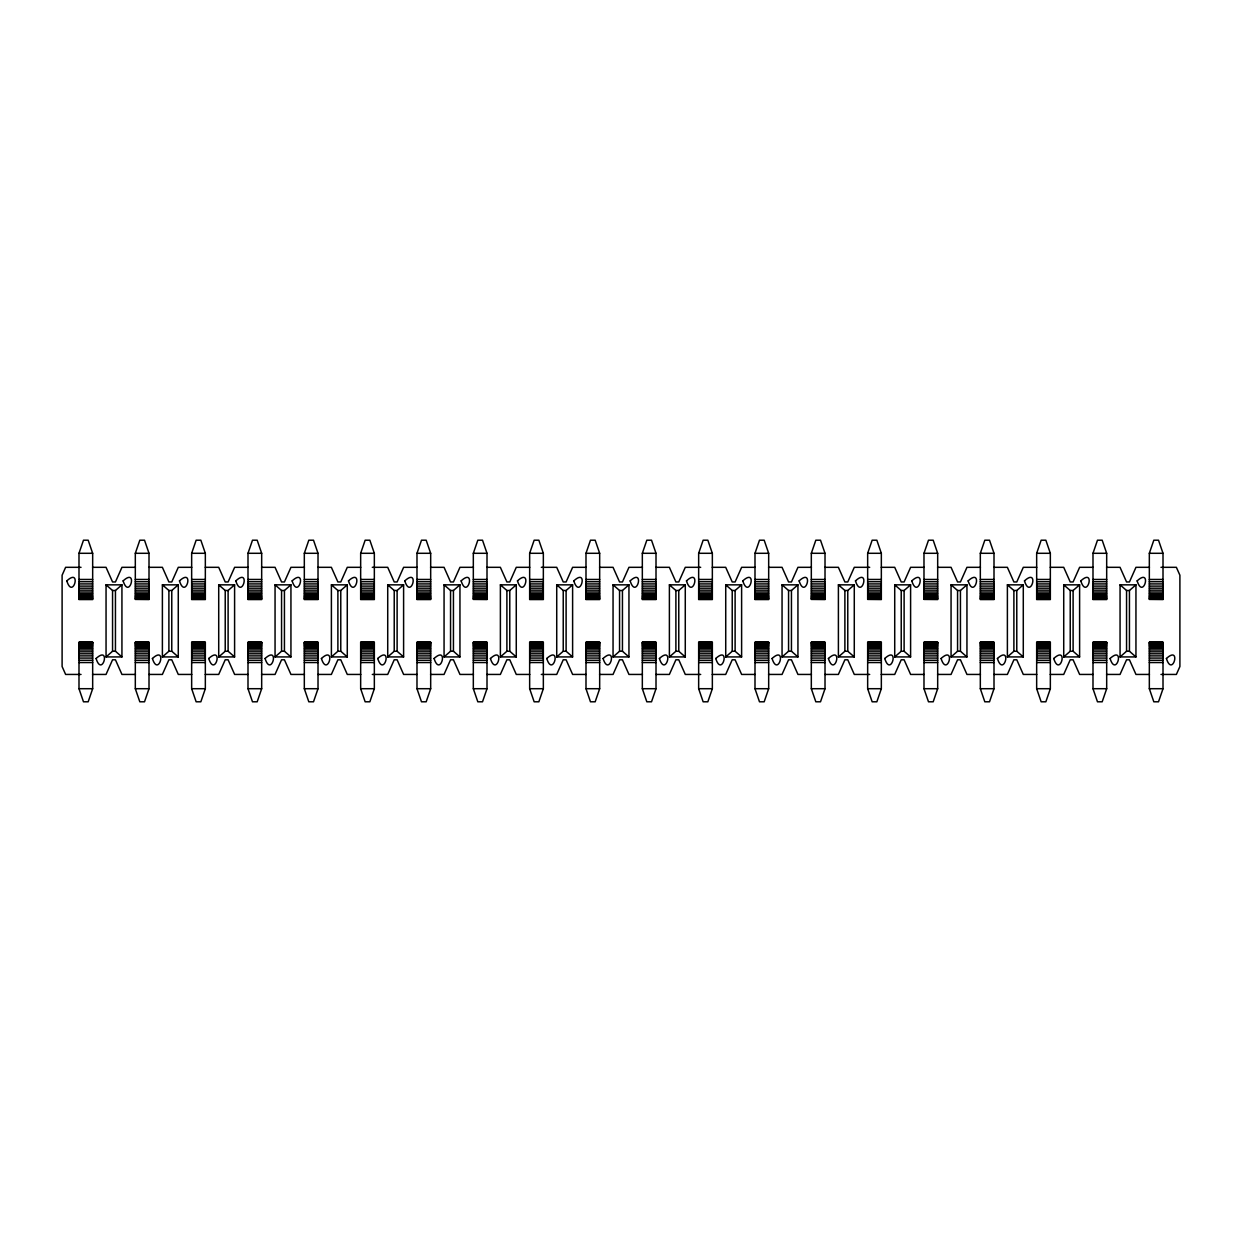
<?xml version="1.0" encoding="UTF-8"?>
<svg xmlns="http://www.w3.org/2000/svg" width="1242" height="1242" viewBox="0 0 1242 1242"><rect width="100%" height="100%" fill="white"/><g stroke="black" fill="none" stroke-linecap="round" stroke-linejoin="round"><path stroke-width="1.5" d="M78.991 553.295L83.478 540.208L88.182 540.208L92.669 553.295L92.669 599.56L78.991 599.56L78.991 553.295L92.669 553.295M135.316 553.295L139.818 540.208L144.522 540.208L149.009 553.295L149.009 599.56L135.316 599.42L135.316 553.295L149.009 553.295M92.669 688.705L88.182 701.792L83.478 701.792L78.991 688.705L78.991 642.207L92.669 642.207L92.669 688.705L78.991 688.705M191.656 553.295L196.143 540.208L200.847 540.208L205.334 553.295L205.334 599.56L191.656 599.56L191.656 553.295L205.334 553.295M149.009 688.705L144.522 701.792L139.818 701.792L135.316 688.705L135.316 642.207L149.009 642.207L149.009 688.705L135.316 688.705M247.996 553.295L252.483 540.208L257.187 540.208L261.674 553.295L261.674 599.56L247.996 599.56L247.996 553.295L261.674 553.295M205.334 688.705L200.847 701.792L196.143 701.792L191.656 688.705L191.656 642.207L205.334 642.207L205.334 688.705L191.656 688.705M304.321 553.295L308.808 540.208L313.512 540.208L318.014 553.295L318.014 599.56L304.321 599.56L304.321 553.295L318.014 553.295M261.674 688.705L257.187 701.792L252.483 701.792L247.996 688.705L247.996 642.207L261.674 642.207L261.674 688.705L247.996 688.705M360.661 553.295L365.148 540.208L369.852 540.208L374.339 553.295L374.339 599.56L360.661 599.56L360.661 553.295L374.339 553.295M318.014 688.705L313.512 701.792L308.808 701.792L304.321 688.705L304.321 642.207L318.014 642.207L318.014 688.705L304.321 688.705M416.986 553.295L421.488 540.208L426.177 540.208L430.679 553.295L430.679 599.56L416.986 599.56L416.986 553.295L430.679 553.295M374.339 688.705L369.852 701.792L365.148 701.792L360.661 688.705L360.661 642.207L374.339 642.207L374.339 688.705L360.661 688.705M473.326 553.295L477.813 540.208L482.517 540.208L487.004 553.295L487.004 599.56L473.326 599.42L473.326 553.295L487.004 553.295M430.679 688.705L426.177 701.792L421.488 701.792L416.986 688.705L416.986 642.207L430.679 642.207L430.679 688.705L416.986 688.705M529.651 553.295L534.153 540.208L538.857 540.208L543.344 553.295L543.344 599.56L529.651 599.56L529.651 553.295L543.344 553.295M487.004 688.705L482.517 701.792L477.813 701.792L473.326 688.705L473.326 642.207L487.004 642.207L487.004 688.705L473.326 688.705M585.991 553.295L590.478 540.208L595.182 540.208L599.669 553.295L599.669 599.56L585.991 599.56L585.991 553.295L599.669 553.295M543.344 688.705L538.857 701.792L534.153 701.792L529.651 688.705L529.651 642.207L543.344 642.207L543.344 688.705L529.651 688.705M642.331 553.295L646.818 540.208L651.522 540.208L656.009 553.295L656.009 599.56L642.331 599.56L642.331 553.295L656.009 553.295M599.669 688.705L595.182 701.792L590.478 701.792L585.991 688.705L585.991 642.207L599.669 642.207L599.669 688.705L585.991 688.705M698.656 553.295L703.143 540.208L707.847 540.208L712.349 553.295L712.349 599.56L698.656 599.56L698.656 553.295L712.349 553.295M656.009 688.705L651.522 701.792L646.818 701.792L642.331 688.705L642.331 642.207L656.009 642.207L656.009 688.705L642.331 688.705M754.996 553.295L759.483 540.208L764.187 540.208L768.674 553.295L768.674 599.56L754.996 599.56L754.996 553.295L768.674 553.295M712.349 688.705L707.847 701.792L703.143 701.792L698.656 688.705L698.656 642.207L712.349 642.207L712.349 688.705L698.656 688.705M811.321 553.295L815.823 540.208L820.512 540.208L825.014 553.295L825.014 599.56L811.321 599.42L811.321 553.295L825.014 553.295M768.674 688.705L764.187 701.792L759.483 701.792L754.996 688.705L754.996 642.207L768.674 642.207L768.674 688.705L754.996 688.705M867.661 553.295L872.148 540.208L876.852 540.208L881.339 553.295L881.339 599.56L867.661 599.42L867.661 553.295L881.339 553.295M825.014 688.705L820.512 701.792L815.823 701.792L811.321 688.705L811.321 642.207L825.014 642.207L825.014 688.705L811.321 688.705M923.986 553.295L928.488 540.208L933.192 540.208L937.679 553.295L937.679 599.56L923.986 599.42L923.986 553.295L937.679 553.295M881.339 688.705L876.852 701.792L872.148 701.792L867.661 688.705L867.661 642.207L881.339 642.207L881.339 688.705L867.661 688.705M980.326 553.295L984.813 540.208L989.517 540.208L994.004 553.295L994.004 599.56L980.326 599.56L980.326 553.295L994.004 553.295M937.679 688.705L933.192 701.792L928.488 701.792L923.986 688.705L923.986 642.207L937.679 642.207L937.679 688.705L923.986 688.705M1036.666 553.295L1041.153 540.208L1045.857 540.208L1050.344 553.295L1050.344 599.56L1036.666 599.56L1036.666 553.295L1050.344 553.295M994.004 688.705L989.517 701.792L984.813 701.792L980.326 688.705L980.326 642.207L994.004 642.207L994.004 688.705L980.326 688.705M1092.991 553.295L1097.478 540.208L1102.182 540.208L1106.684 553.295L1106.684 599.56L1092.991 599.56L1092.991 553.295L1106.684 553.295M1050.344 688.705L1045.857 701.792L1041.153 701.792L1036.666 688.705L1036.666 642.207L1050.344 642.207L1050.344 688.705L1036.666 688.705M1149.331 553.295L1153.818 540.208L1158.522 540.208L1163.009 553.295L1163.009 599.56L1149.331 599.42L1149.331 553.295L1163.009 553.295M1106.684 688.705L1102.182 701.792L1097.478 701.792L1092.991 688.705L1092.991 642.207L1106.684 642.207L1106.684 688.705L1092.991 688.705M1163.009 688.705L1158.522 701.792L1153.818 701.792L1149.331 688.705L1149.331 642.207L1163.009 642.207L1163.009 688.705L1149.331 688.705M106.051 584.842L112.556 590.493L115.444 590.493L121.933 584.842L121.933 656.925L106.051 656.925L106.051 584.842L121.933 584.842M162.391 584.842L168.896 590.493L171.769 590.493L178.274 584.842L178.274 656.925L162.391 656.925L162.391 584.842L178.274 584.842M106.051 656.925L112.556 651.258L115.444 651.258L121.933 656.925M218.716 584.842L225.221 590.493L228.109 590.493L234.598 584.842L234.598 656.925L218.716 656.925L218.716 584.842L234.598 584.842M162.391 656.925L168.896 651.258L171.769 651.258L178.274 656.925M275.056 584.842L281.561 590.493L284.434 590.493L290.939 584.842L290.939 656.925L275.056 656.925L275.056 584.842L290.939 584.842M218.716 656.925L225.221 651.258L228.109 651.258L234.598 656.925M331.397 584.842L337.886 590.493L340.774 590.493L347.279 584.842L347.279 656.925L331.397 656.925L331.397 584.842L347.279 584.842M275.056 656.925L281.561 651.258L284.434 651.258L290.939 656.925M387.721 584.842L394.226 590.493L397.114 590.493L403.603 584.842L403.603 656.925L387.721 656.925L387.721 584.842L403.603 584.842M331.397 656.925L337.886 651.258L340.774 651.258L347.279 656.925M444.062 584.842L450.551 590.493L453.439 590.493L459.944 584.842L459.944 656.925L444.062 656.925L444.062 584.842L459.944 584.842M387.721 656.925L394.226 651.258L397.114 651.258L403.603 656.925M500.386 584.842L506.891 590.493L509.779 590.493L516.268 584.842L516.268 656.925L500.386 656.925L500.386 584.842L516.268 584.842M444.062 656.925L450.551 651.258L453.439 651.258L459.944 656.925M556.726 584.842L563.231 590.493L566.104 590.493L572.609 584.842L572.609 656.925L556.726 656.925L556.726 584.842L572.609 584.842M500.386 656.925L506.891 651.258L509.779 651.258L516.268 656.925M613.051 584.842L619.556 590.493L622.444 590.493L628.949 584.842L628.949 656.925L613.051 656.925L613.051 584.842L628.949 584.842M556.726 656.925L563.231 651.258L566.104 651.258L572.609 656.925M669.391 584.842L675.896 590.493L678.769 590.493L685.274 584.842L685.274 656.925L669.391 656.925L669.391 584.842L685.274 584.842M613.051 656.925L619.556 651.258L622.444 651.258L628.949 656.925M725.732 584.842L732.221 590.493L735.109 590.493L741.614 584.842L741.614 656.925L725.732 656.925L725.732 584.842L741.614 584.842M669.391 656.925L675.896 651.258L678.769 651.258L685.274 656.925M782.056 584.842L788.561 590.493L791.449 590.493L797.938 584.842L797.938 656.925L782.056 656.925L782.056 584.842L797.938 584.842M725.732 656.925L732.221 651.258L735.109 651.258L741.614 656.925M838.397 584.842L844.886 590.493L847.774 590.493L854.279 584.842L854.279 656.925L838.397 656.925L838.397 584.842L854.279 584.842M782.056 656.925L788.561 651.258L791.449 651.258L797.938 656.925M894.721 584.842L901.226 590.493L904.114 590.493L910.603 584.842L910.603 656.925L894.721 656.925L894.721 584.842L910.603 584.842M838.397 656.925L844.886 651.258L847.774 651.258L854.279 656.925M951.062 584.842L957.566 590.493L960.439 590.493L966.944 584.842L966.944 656.925L951.062 656.925L951.062 584.842L966.944 584.842M894.721 656.925L901.226 651.258L904.114 651.258L910.603 656.925M1007.386 584.842L1013.891 590.493L1016.779 590.493L1023.284 584.842L1023.284 656.925L1007.386 656.925L1007.386 584.842L1023.284 584.842M951.062 656.925L957.566 651.258L960.439 651.258L966.944 656.925M1063.726 584.842L1070.231 590.493L1073.104 590.493L1079.609 584.842L1079.609 656.925L1063.726 656.925L1063.726 584.842L1079.609 584.842M1007.386 656.925L1013.891 651.258L1016.779 651.258L1023.284 656.925M1120.067 584.842L1126.556 590.493L1129.444 590.493L1135.949 584.842L1135.949 656.925L1120.067 656.925L1120.067 584.842L1135.949 584.842M1063.726 656.925L1070.231 651.258L1073.104 651.258L1079.609 656.925M1120.067 656.925L1126.556 651.258L1129.444 651.258L1135.949 656.925M81.025 567.315L65.624 567.315L62.1 575.232L62.1 666.519L65.624 674.437L81.025 674.437M92.56 567.315L106.036 567.315L112.556 581.955L115.444 581.955L121.949 567.315L135.425 567.315M148.9 567.315L162.376 567.315L168.896 581.955L171.769 581.955L178.289 567.315L191.765 567.315M205.24 567.315L218.701 567.315L225.221 581.955L228.109 581.955L234.629 567.315L248.09 567.315M261.565 567.315L275.041 567.315L281.561 581.955L284.434 581.955L290.954 567.315L304.43 567.315M317.905 567.315L331.366 567.315L337.886 581.955L340.774 581.955L347.294 567.315L360.77 567.315M372.305 567.315L387.706 567.315L394.226 581.955L397.114 581.955L403.619 567.315L417.095 567.315M430.57 567.315L444.046 567.315L450.551 581.955L453.439 581.955L459.959 567.315L473.435 567.315M486.895 567.315L500.371 567.315L506.891 581.955L509.779 581.955L516.284 567.315L529.76 567.315M541.31 567.315L556.711 567.315L563.231 581.955L566.104 581.955L572.624 567.315L586.1 567.315M599.576 567.315L613.036 567.315L619.556 581.955L622.444 581.955L628.964 567.315L642.424 567.315M655.9 567.315L669.376 567.315L675.896 581.955L678.769 581.955L685.289 567.315L700.69 567.315M712.24 567.315L725.701 567.315L732.221 581.955L735.109 581.955L741.629 567.315L755.105 567.315M768.565 567.315L782.041 567.315L788.561 581.955L791.449 581.955L797.954 567.315L811.43 567.315M824.905 567.315L838.381 567.315L844.886 581.955L847.774 581.955L854.294 567.315L869.695 567.315M881.23 567.315L894.706 567.315L901.226 581.955L904.114 581.955L910.619 567.315L924.095 567.315M937.57 567.315L951.046 567.315L957.566 581.955L960.439 581.955L966.959 567.315L980.435 567.315M993.911 567.315L1007.371 567.315L1013.891 581.955L1016.779 581.955L1023.299 567.315L1036.759 567.315M1050.235 567.315L1063.711 567.315L1070.231 581.955L1073.104 581.955L1079.624 567.315L1093.1 567.315M1106.575 567.315L1120.036 567.315L1126.556 581.955L1129.444 581.955L1135.964 567.315L1149.44 567.315M1160.975 567.315L1176.376 567.315L1179.9 575.232L1179.9 666.519L1176.376 674.437L1160.975 674.437M78.991 579.455L92.669 579.455M135.316 579.455L149.009 579.455M191.656 579.455L205.334 579.455M247.996 579.455L261.674 579.455M304.321 579.455L318.014 579.455M360.661 579.455L374.339 579.455M416.986 579.455L430.679 579.455M473.326 579.455L487.004 579.455M529.651 579.455L543.344 579.455M585.991 579.455L599.669 579.455M642.331 579.455L656.009 579.455M698.656 579.455L712.349 579.455M754.996 579.455L768.674 579.455M811.321 579.455L825.014 579.455M867.661 579.455L881.339 579.455M923.986 579.455L937.679 579.455M980.326 579.455L994.004 579.455M1036.666 579.455L1050.344 579.455M1092.991 579.455L1106.684 579.455M1149.331 579.455L1163.009 579.455M78.991 581.706L92.669 581.706M135.316 581.706L149.009 581.706M191.656 581.706L205.334 581.706M247.996 581.706L261.674 581.706M304.321 581.706L318.014 581.706M360.661 581.706L374.339 581.706M416.986 581.706L430.679 581.706M473.326 581.706L487.004 581.706M529.651 581.706L543.344 581.706M585.991 581.706L599.669 581.706M642.331 581.706L656.009 581.706M698.656 581.706L712.349 581.706M754.996 581.706L768.674 581.706M811.321 581.706L825.014 581.706M867.661 581.706L881.339 581.706M923.986 581.706L937.679 581.706M980.326 581.706L994.004 581.706M1036.666 581.706L1050.344 581.706M1092.991 581.706L1106.684 581.706M1149.331 581.706L1163.009 581.706M78.991 583.926L92.669 583.926M135.316 583.926L149.009 583.926M191.656 583.926L205.334 583.926M247.996 583.926L261.674 583.926M304.321 583.926L318.014 583.926M360.661 583.926L374.339 583.926M416.986 583.926L430.679 583.926M473.326 583.926L487.004 583.926M529.651 583.926L543.344 583.926M585.991 583.926L599.669 583.926M642.331 583.926L656.009 583.926M698.656 583.926L712.349 583.926M754.996 583.926L768.674 583.926M811.321 583.926L825.014 583.926M867.661 583.926L881.339 583.926M923.986 583.926L937.679 583.926M980.326 583.926L994.004 583.926M1036.666 583.926L1050.344 583.926M1092.991 583.926L1106.684 583.926M1149.331 583.926L1163.009 583.926M78.991 586.1L92.669 586.1M135.316 586.1L149.009 586.1M191.656 586.1L205.334 586.1M247.996 586.1L261.674 586.1M304.321 586.1L318.014 586.1M360.661 586.1L374.339 586.1M416.986 586.1L430.679 586.1M473.326 586.1L487.004 586.1M529.651 586.1L543.344 586.1M585.991 586.1L599.669 586.1M642.331 586.1L656.009 586.1M698.656 586.1L712.349 586.1M754.996 586.1L768.674 586.1M811.321 586.1L825.014 586.1M867.661 586.1L881.339 586.1M923.986 586.1L937.679 586.1M980.326 586.1L994.004 586.1M1036.666 586.1L1050.344 586.1M1092.991 586.1L1106.684 586.1M1149.331 586.1L1163.009 586.1M78.991 588.18L92.669 588.18M135.316 588.18L149.009 588.18M191.656 588.18L205.334 588.18M247.996 588.18L261.674 588.18M304.321 588.18L318.014 588.18M360.661 588.18L374.339 588.18M416.986 588.18L430.679 588.18M473.326 588.18L487.004 588.18M529.651 588.18L543.344 588.18M585.991 588.18L599.669 588.18M642.331 588.18L656.009 588.18M698.656 588.18L712.349 588.18M754.996 588.18L768.674 588.18M811.321 588.18L825.014 588.18M867.661 588.18L881.339 588.18M923.986 588.18L937.679 588.18M980.326 588.18L994.004 588.18M1036.666 588.18L1050.344 588.18M1092.991 588.18L1106.684 588.18M1149.331 588.18L1163.009 588.18M78.991 590.152L92.669 590.152M135.316 590.152L149.009 590.152M191.656 590.152L205.334 590.152M247.996 590.152L261.674 590.152M304.321 590.152L318.014 590.152M360.661 590.152L374.339 590.152M416.986 590.152L430.679 590.152M473.326 590.152L487.004 590.152M529.651 590.152L543.344 590.152M585.991 590.152L599.669 590.152M642.331 590.152L656.009 590.152M698.656 590.152L712.349 590.152M754.996 590.152L768.674 590.152M811.321 590.152L825.014 590.152M867.661 590.152L881.339 590.152M923.986 590.152L937.679 590.152M980.326 590.152L994.004 590.152M1036.666 590.152L1050.344 590.152M1092.991 590.152L1106.684 590.152M1149.331 590.152L1163.009 590.152M78.991 591.984L92.669 591.984M135.316 591.984L149.009 591.984M191.656 591.984L205.334 591.984M247.996 591.984L261.674 591.984M304.321 591.984L318.014 591.984M360.661 591.984L374.339 591.984M416.986 591.984L430.679 591.984M473.326 591.984L487.004 591.984M529.651 591.984L543.344 591.984M585.991 591.984L599.669 591.984M642.331 591.984L656.009 591.984M698.656 591.984L712.349 591.984M754.996 591.984L768.674 591.984M811.321 591.984L825.014 591.984M867.661 591.984L881.339 591.984M923.986 591.984L937.679 591.984M980.326 591.984L994.004 591.984M1036.666 591.984L1050.344 591.984M1092.991 591.984L1106.684 591.984M1149.331 591.984L1163.009 591.984M78.991 593.66L92.669 593.66M135.316 593.66L149.009 593.66M191.656 593.66L205.334 593.66M247.996 593.66L261.674 593.66M304.321 593.66L318.014 593.66M360.661 593.66L374.339 593.66M416.986 593.66L430.679 593.66M473.326 593.66L487.004 593.66M529.651 593.66L543.344 593.66M585.991 593.66L599.669 593.66M642.331 593.66L656.009 593.66M698.656 593.66L712.349 593.66M754.996 593.66L768.674 593.66M811.321 593.66L825.014 593.66M867.661 593.66L881.339 593.66M923.986 593.66L937.679 593.66M980.326 593.66L994.004 593.66M1036.666 593.66L1050.344 593.66M1092.991 593.66L1106.684 593.66M1149.331 593.66L1163.009 593.66M78.991 595.166L92.669 595.166M135.316 595.166L149.009 595.166M191.656 595.166L205.334 595.166M247.996 595.166L261.674 595.166M304.321 595.166L318.014 595.166M360.661 595.166L374.339 595.166M416.986 595.166L430.679 595.166M473.326 595.166L487.004 595.166M529.651 595.166L543.344 595.166M585.991 595.166L599.669 595.166M642.331 595.166L656.009 595.166M698.656 595.166L712.349 595.166M754.996 595.166L768.674 595.166M811.321 595.166L825.014 595.166M867.661 595.166L881.339 595.166M923.986 595.166L937.679 595.166M980.326 595.166L994.004 595.166M1036.666 595.166L1050.344 595.166M1092.991 595.166L1106.684 595.166M1149.331 595.166L1163.009 595.166M78.991 596.471L92.669 596.471M135.316 596.471L149.009 596.471M191.656 596.471L205.334 596.471M247.996 596.471L261.674 596.471M304.321 596.471L318.014 596.471M360.661 596.471L374.339 596.471M416.986 596.471L430.679 596.471M473.326 596.471L487.004 596.471M529.651 596.471L543.344 596.471M585.991 596.471L599.669 596.471M642.331 596.471L656.009 596.471M698.656 596.471L712.349 596.471M754.996 596.471L768.674 596.471M811.321 596.471L825.014 596.471M867.661 596.471L881.339 596.471M923.986 596.471L937.679 596.471M980.326 596.471L994.004 596.471M1036.666 596.471L1050.344 596.471M1092.991 596.471L1106.684 596.471M1149.331 596.471L1163.009 596.471M78.991 597.557L92.669 597.557M135.316 597.557L149.009 597.557M191.656 597.557L205.334 597.557M247.996 597.557L261.674 597.557M304.321 597.557L318.014 597.557M360.661 597.557L374.339 597.557M416.986 597.557L430.679 597.557M473.326 597.557L487.004 597.557M529.651 597.557L543.344 597.557M585.991 597.557L599.669 597.557M642.331 597.557L656.009 597.557M698.656 597.557L712.349 597.557M754.996 597.557L768.674 597.557M811.321 597.557L825.014 597.557M867.661 597.557L881.339 597.557M923.986 597.557L937.679 597.557M980.326 597.557L994.004 597.557M1036.666 597.557L1050.344 597.557M1092.991 597.557L1106.684 597.557M1149.331 597.557L1163.009 597.557M78.991 598.427L92.669 598.427M135.316 598.427L149.009 598.427M191.656 598.427L205.334 598.427M247.996 598.427L261.674 598.427M304.321 598.427L318.014 598.427M360.661 598.427L374.339 598.427M416.986 598.427L430.679 598.427M473.326 598.427L487.004 598.427M529.651 598.427L543.344 598.427M585.991 598.427L599.669 598.427M642.331 598.427L656.009 598.427M698.656 598.427L712.349 598.427M754.996 598.427L768.674 598.427M811.321 598.427L825.014 598.427M867.661 598.427L881.339 598.427M923.986 598.427L937.679 598.427M980.326 598.427L994.004 598.427M1036.666 598.427L1050.344 598.427M1092.991 598.427L1106.684 598.427M1149.331 598.427L1163.009 598.427M78.991 599.048L92.669 599.048M135.316 599.048L149.009 599.048M191.656 599.048L205.334 599.048M247.996 599.048L261.674 599.048M304.321 599.048L318.014 599.048M360.661 599.048L374.339 599.048M416.986 599.048L430.679 599.048M473.326 599.048L487.004 599.048M529.651 599.048L543.344 599.048M585.991 599.048L599.669 599.048M642.331 599.048L656.009 599.048M698.656 599.048L712.349 599.048M754.996 599.048L768.674 599.048M811.321 599.048L825.014 599.048M867.661 599.048L881.339 599.048M923.986 599.048L937.679 599.048M980.326 599.048L994.004 599.048M1036.666 599.048L1050.344 599.048M1092.991 599.048L1106.684 599.048M1149.331 599.048L1163.009 599.048M78.991 642.952L92.669 642.952M135.316 642.952L149.009 642.952M191.656 642.952L205.334 642.952M247.996 642.952L261.674 642.952M304.321 642.952L318.014 642.952M360.661 642.952L374.339 642.952M416.986 642.952L430.679 642.952M473.326 642.952L487.004 642.952M529.651 642.952L543.344 642.952M585.991 642.952L599.669 642.952M642.331 642.952L656.009 642.952M698.656 642.952L712.349 642.952M754.996 642.952L768.674 642.952M811.321 642.952L825.014 642.952M867.661 642.952L881.339 642.952M923.986 642.952L937.679 642.952M980.326 642.952L994.004 642.952M1036.666 642.952L1050.344 642.952M1092.991 642.952L1106.684 642.952M1149.331 642.952L1163.009 642.952M78.991 643.573L92.669 643.573M135.316 643.573L149.009 643.573M191.656 643.573L205.334 643.573M247.996 643.573L261.674 643.573M304.321 643.573L318.014 643.573M360.661 643.573L374.339 643.573M416.986 643.573L430.679 643.573M473.326 643.573L487.004 643.573M529.651 643.573L543.344 643.573M585.991 643.573L599.669 643.573M642.331 643.573L656.009 643.573M698.656 643.573L712.349 643.573M754.996 643.573L768.674 643.573M811.321 643.573L825.014 643.573M867.661 643.573L881.339 643.573M923.986 643.573L937.679 643.573M980.326 643.573L994.004 643.573M1036.666 643.573L1050.344 643.573M1092.991 643.573L1106.684 643.573M1149.331 643.573L1163.009 643.573M78.991 644.443L92.669 644.443M135.316 644.443L149.009 644.443M191.656 644.443L205.334 644.443M247.996 644.443L261.674 644.443M304.321 644.443L318.014 644.443M360.661 644.443L374.339 644.443M416.986 644.443L430.679 644.443M473.326 644.443L487.004 644.443M529.651 644.443L543.344 644.443M585.991 644.443L599.669 644.443M642.331 644.443L656.009 644.443M698.656 644.443L712.349 644.443M754.996 644.443L768.674 644.443M811.321 644.443L825.014 644.443M867.661 644.443L881.339 644.443M923.986 644.443L937.679 644.443M980.326 644.443L994.004 644.443M1036.666 644.443L1050.344 644.443M1092.991 644.443L1106.684 644.443M1149.331 644.443L1163.009 644.443M78.991 645.529L92.669 645.529M135.316 645.529L149.009 645.529M191.656 645.529L205.334 645.529M247.996 645.529L261.674 645.529M304.321 645.529L318.014 645.529M360.661 645.529L374.339 645.529M416.986 645.529L430.679 645.529M473.326 645.529L487.004 645.529M529.651 645.529L543.344 645.529M585.991 645.529L599.669 645.529M642.331 645.529L656.009 645.529M698.656 645.529L712.349 645.529M754.996 645.529L768.674 645.529M811.321 645.529L825.014 645.529M867.661 645.529L881.339 645.529M923.986 645.529L937.679 645.529M980.326 645.529L994.004 645.529M1036.666 645.529L1050.344 645.529M1092.991 645.529L1106.684 645.529M1149.331 645.529L1163.009 645.529M78.991 646.834L92.669 646.834M135.316 646.834L149.009 646.834M191.656 646.834L205.334 646.834M247.996 646.834L261.674 646.834M304.321 646.834L318.014 646.834M360.661 646.834L374.339 646.834M416.986 646.834L430.679 646.834M473.326 646.834L487.004 646.834M529.651 646.834L543.344 646.834M585.991 646.834L599.669 646.834M642.331 646.834L656.009 646.834M698.656 646.834L712.349 646.834M754.996 646.834L768.674 646.834M811.321 646.834L825.014 646.834M867.661 646.834L881.339 646.834M923.986 646.834L937.679 646.834M980.326 646.834L994.004 646.834M1036.666 646.834L1050.344 646.834M1092.991 646.834L1106.684 646.834M1149.331 646.834L1163.009 646.834M78.991 648.34L92.669 648.34M135.316 648.34L149.009 648.34M191.656 648.34L205.334 648.34M247.996 648.34L261.674 648.34M304.321 648.34L318.014 648.34M360.661 648.34L374.339 648.34M416.986 648.34L430.679 648.34M473.326 648.34L487.004 648.34M529.651 648.34L543.344 648.34M585.991 648.34L599.669 648.34M642.331 648.34L656.009 648.34M698.656 648.34L712.349 648.34M754.996 648.34L768.674 648.34M811.321 648.34L825.014 648.34M867.661 648.34L881.339 648.34M923.986 648.34L937.679 648.34M980.326 648.34L994.004 648.34M1036.666 648.34L1050.344 648.34M1092.991 648.34L1106.684 648.34M1149.331 648.34L1163.009 648.34M78.991 650.016L92.669 650.016M135.316 650.016L149.009 650.016M191.656 650.016L205.334 650.016M247.996 650.016L261.674 650.016M304.321 650.016L318.014 650.016M360.661 650.016L374.339 650.016M416.986 650.016L430.679 650.016M473.326 650.016L487.004 650.016M529.651 650.016L543.344 650.016M585.991 650.016L599.669 650.016M642.331 650.016L656.009 650.016M698.656 650.016L712.349 650.016M754.996 650.016L768.674 650.016M811.321 650.016L825.014 650.016M867.661 650.016L881.339 650.016M923.986 650.016L937.679 650.016M980.326 650.016L994.004 650.016M1036.666 650.016L1050.344 650.016M1092.991 650.016L1106.684 650.016M1149.331 650.016L1163.009 650.016M78.991 651.848L92.669 651.848M135.316 651.848L149.009 651.848M191.656 651.848L205.334 651.848M247.996 651.848L261.674 651.848M304.321 651.848L318.014 651.848M360.661 651.848L374.339 651.848M416.986 651.848L430.679 651.848M473.326 651.848L487.004 651.848M529.651 651.848L543.344 651.848M585.991 651.848L599.669 651.848M642.331 651.848L656.009 651.848M698.656 651.848L712.349 651.848M754.996 651.848L768.674 651.848M811.321 651.848L825.014 651.848M867.661 651.848L881.339 651.848M923.986 651.848L937.679 651.848M980.326 651.848L994.004 651.848M1036.666 651.848L1050.344 651.848M1092.991 651.848L1106.684 651.848M1149.331 651.848L1163.009 651.848M78.991 653.82L92.669 653.82M135.316 653.82L149.009 653.82M191.656 653.82L205.334 653.82M247.996 653.82L261.674 653.82M304.321 653.82L318.014 653.82M360.661 653.82L374.339 653.82M416.986 653.82L430.679 653.82M473.326 653.82L487.004 653.82M529.651 653.82L543.344 653.82M585.991 653.82L599.669 653.82M642.331 653.82L656.009 653.82M698.656 653.82L712.349 653.82M754.996 653.82L768.674 653.82M811.321 653.82L825.014 653.82M867.661 653.82L881.339 653.82M923.986 653.82L937.679 653.82M980.326 653.82L994.004 653.82M1036.666 653.82L1050.344 653.82M1092.991 653.82L1106.684 653.82M1149.331 653.82L1163.009 653.82M78.991 655.9L92.669 655.9M135.316 655.9L149.009 655.9M191.656 655.9L205.334 655.9M247.996 655.9L261.674 655.9M304.321 655.9L318.014 655.9M360.661 655.9L374.339 655.9M416.986 655.9L430.679 655.9M473.326 655.9L487.004 655.9M529.651 655.9L543.344 655.9M585.991 655.9L599.669 655.9M642.331 655.9L656.009 655.9M698.656 655.9L712.349 655.9M754.996 655.9L768.674 655.9M811.321 655.9L825.014 655.9M867.661 655.9L881.339 655.9M923.986 655.9L937.679 655.9M980.326 655.9L994.004 655.9M1036.666 655.9L1050.344 655.9M1092.991 655.9L1106.684 655.9M1149.331 655.9L1163.009 655.9M78.991 658.074L92.669 658.074M135.316 658.074L149.009 658.074M191.656 658.074L205.334 658.074M247.996 658.074L261.674 658.074M304.321 658.074L318.014 658.074M360.661 658.074L374.339 658.074M416.986 658.074L430.679 658.074M473.326 658.074L487.004 658.074M529.651 658.074L543.344 658.074M585.991 658.074L599.669 658.074M642.331 658.074L656.009 658.074M698.656 658.074L712.349 658.074M754.996 658.074L768.674 658.074M811.321 658.074L825.014 658.074M867.661 658.074L881.339 658.074M923.986 658.074L937.679 658.074M980.326 658.074L994.004 658.074M1036.666 658.074L1050.344 658.074M1092.991 658.074L1106.684 658.074M1149.331 658.074L1163.009 658.074M78.991 660.294L92.669 660.294M135.316 660.294L149.009 660.294M191.656 660.294L205.334 660.294M247.996 660.294L261.674 660.294M304.321 660.294L318.014 660.294M360.661 660.294L374.339 660.294M416.986 660.294L430.679 660.294M473.326 660.294L487.004 660.294M529.651 660.294L543.344 660.294M585.991 660.294L599.669 660.294M642.331 660.294L656.009 660.294M698.656 660.294L712.349 660.294M754.996 660.294L768.674 660.294M811.321 660.294L825.014 660.294M867.661 660.294L881.339 660.294M923.986 660.294L937.679 660.294M980.326 660.294L994.004 660.294M1036.666 660.294L1050.344 660.294M1092.991 660.294L1106.684 660.294M1149.331 660.294L1163.009 660.294M78.991 662.545L92.669 662.545M135.316 662.545L149.009 662.545M191.656 662.545L205.334 662.545M247.996 662.545L261.674 662.545M304.321 662.545L318.014 662.545M360.661 662.545L374.339 662.545M416.986 662.545L430.679 662.545M473.326 662.545L487.004 662.545M529.651 662.545L543.344 662.545M585.991 662.545L599.669 662.545M642.331 662.545L656.009 662.545M698.656 662.545L712.349 662.545M754.996 662.545L768.674 662.545M811.321 662.545L825.014 662.545M867.661 662.545L881.339 662.545M923.986 662.545L937.679 662.545M980.326 662.545L994.004 662.545M1036.666 662.545L1050.344 662.545M1092.991 662.545L1106.684 662.545M1149.331 662.545L1163.009 662.545M92.56 674.437L106.036 674.437L112.556 659.797L115.444 659.797L121.949 674.437L135.425 674.437M148.9 674.437L162.376 674.437L168.896 659.797L171.769 659.797L178.289 674.437L191.765 674.437M205.24 674.437L218.701 674.437L225.221 659.797L228.109 659.797L234.629 674.437L248.09 674.437M261.565 674.437L275.041 674.437L281.561 659.797L284.434 659.797L290.954 674.437L304.43 674.437M317.905 674.437L331.366 674.437L337.886 659.797L340.774 659.797L347.294 674.437L360.77 674.437M372.305 674.437L387.706 674.437L394.226 659.797L397.114 659.797L403.619 674.437L417.095 674.437M430.57 674.437L444.046 674.437L450.551 659.797L453.439 659.797L459.959 674.437L473.435 674.437M486.895 674.437L500.371 674.437L506.891 659.797L509.779 659.797L516.284 674.437L529.76 674.437M541.31 674.437L556.711 674.437L563.231 659.797L566.104 659.797L572.624 674.437L586.1 674.437M599.576 674.437L613.036 674.437L619.556 659.797L622.444 659.797L628.964 674.437L642.424 674.437M655.9 674.437L669.376 674.437L675.896 659.797L678.769 659.797L685.289 674.437L700.69 674.437M712.24 674.437L725.701 674.437L732.221 659.797L735.109 659.797L741.629 674.437L755.105 674.437M768.565 674.437L782.041 674.437L788.561 659.797L791.449 659.797L797.954 674.437L811.43 674.437M824.905 674.437L838.381 674.437L844.886 659.797L847.774 659.797L854.294 674.437L869.695 674.437M881.23 674.437L894.706 674.437L901.226 659.797L904.114 659.797L910.619 674.437L924.095 674.437M937.57 674.437L951.046 674.437L957.566 659.797L960.439 659.797L966.959 674.437L980.435 674.437M993.911 674.437L1007.371 674.437L1013.891 659.797L1016.779 659.797L1023.299 674.437L1036.759 674.437M1050.235 674.437L1063.711 674.437L1070.231 659.797L1073.104 659.797L1079.624 674.437L1093.1 674.437M1106.575 674.437L1120.036 674.437L1126.556 659.797L1129.444 659.797L1135.964 674.437L1149.44 674.437M1129.444 590.493L1129.444 651.258M1126.556 590.493L1126.556 651.258M1073.104 590.493L1073.104 651.258M1070.231 590.493L1070.231 651.258M1016.779 590.493L1016.779 651.258M1013.891 590.493L1013.891 651.258M960.439 590.493L960.439 651.258M957.566 590.493L957.566 651.258M904.114 590.493L904.114 651.258M901.226 590.493L901.226 651.258M847.774 590.493L847.774 651.258M844.886 590.493L844.886 651.258M791.449 590.493L791.449 651.258M788.561 590.493L788.561 651.258M735.109 590.493L735.109 651.258M732.221 590.493L732.221 651.258M678.769 590.493L678.769 651.258M675.896 590.493L675.896 651.258M622.444 590.493L622.444 651.258M619.556 590.493L619.556 651.258M566.104 590.493L566.104 651.258M563.231 590.493L563.231 651.258M509.779 590.493L509.779 651.258M506.891 590.493L506.891 651.258M453.439 590.493L453.439 651.258M450.551 590.493L450.551 651.258M397.114 590.493L397.114 651.258M394.226 590.493L394.226 651.258M340.774 590.493L340.774 651.258M337.886 590.493L337.886 651.258M284.434 590.493L284.434 651.258M281.561 590.493L281.561 651.258M228.109 590.493L228.109 651.258M225.221 590.493L225.221 651.258M171.769 590.493L171.769 651.258M168.896 590.493L168.896 651.258M115.444 590.493L115.444 651.258M112.556 590.493L112.556 651.258M66.804 580.883C72.999 600.647 82.034 566.88 66.804 580.883M96.084 658.508C102.263 678.272 111.314 644.505 96.084 658.508M123.129 580.883C129.323 600.647 138.374 566.88 123.129 580.883M152.409 658.508C158.603 678.272 167.654 644.505 152.409 658.508M179.469 580.883C185.663 600.647 194.715 566.88 179.469 580.883M208.749 658.508C214.944 678.272 223.979 644.505 208.749 658.508M235.809 580.883C241.988 600.647 251.039 566.88 235.809 580.883M265.074 658.508C271.268 678.272 280.319 644.505 265.074 658.508M292.134 580.883C298.328 600.647 307.379 566.88 292.134 580.883M321.414 658.508C327.609 678.272 336.644 644.505 321.414 658.508M348.474 580.883C354.669 600.647 363.704 566.88 348.474 580.883M377.739 658.508C383.933 678.272 392.984 644.505 377.739 658.508M404.799 580.883C410.993 600.647 420.044 566.88 404.799 580.883M434.079 658.508C440.273 678.272 449.325 644.505 434.079 658.508M461.139 580.883C467.334 600.647 476.369 566.88 461.139 580.883M490.419 658.508C496.598 678.272 505.649 644.505 490.419 658.508M517.464 580.883C523.658 600.647 532.709 566.88 517.464 580.883M546.744 658.508C552.938 678.272 561.989 644.505 546.744 658.508M573.804 580.883C579.998 600.647 589.05 566.88 573.804 580.883M603.084 658.508C609.279 678.272 618.314 644.505 603.084 658.508M630.144 580.883C636.323 600.647 645.374 566.88 630.144 580.883M659.409 658.508C665.603 678.272 674.654 644.505 659.409 658.508M686.469 580.883C692.663 600.647 701.714 566.88 686.469 580.883M715.749 658.508C721.944 678.272 730.979 644.505 715.749 658.508M742.809 580.883C749.004 600.647 758.039 566.88 742.809 580.883M772.074 658.508C778.268 678.272 787.319 644.505 772.074 658.508M799.134 580.883C805.328 600.647 814.379 566.88 799.134 580.883M828.414 658.508C834.608 678.272 843.66 644.505 828.414 658.508M855.474 580.883C861.669 600.647 870.704 566.88 855.474 580.883M884.754 658.508C890.933 678.272 899.984 644.505 884.754 658.508M911.799 580.883C917.993 600.647 927.044 566.88 911.799 580.883M941.079 658.508C947.273 678.272 956.324 644.505 941.079 658.508M968.139 580.883C974.333 600.647 983.385 566.88 968.139 580.883M997.419 658.508C1003.614 678.272 1012.649 644.505 997.419 658.508M1024.479 580.883C1030.658 600.647 1039.709 566.88 1024.479 580.883M1053.744 658.508C1059.938 678.272 1068.989 644.505 1053.744 658.508M1080.804 580.883C1086.998 600.647 1096.049 566.88 1080.804 580.883M1110.084 658.508C1116.279 678.272 1125.314 644.505 1110.084 658.508M1137.144 580.883C1143.339 600.647 1152.374 566.88 1137.144 580.883M1166.409 658.508C1172.603 678.272 1181.654 644.505 1166.409 658.508M92.669 642.44L78.991 642.44L92.669 642.58M149.009 642.44L135.316 642.44L149.009 642.58M205.334 642.44L191.656 642.44L205.334 642.58M261.674 642.44L247.996 642.44L261.674 642.58M318.014 642.44L304.321 642.44L318.014 642.58M374.339 642.44L360.661 642.44L374.339 642.58M430.679 642.44L416.986 642.44L430.679 642.58M487.004 642.44L473.326 642.44L487.004 642.58M543.344 642.44L529.651 642.44L543.344 642.58M599.669 642.44L585.991 642.44L599.669 642.58M656.009 642.44L642.331 642.44L656.009 642.58M712.349 642.44L698.656 642.44L712.349 642.58M768.674 642.44L754.996 642.44L768.674 642.58M825.014 642.44L811.321 642.44L825.014 642.58M881.339 642.44L867.661 642.44L881.339 642.58M937.679 642.44L923.986 642.44L937.679 642.58M994.004 642.44L980.326 642.44L994.004 642.58M1050.344 642.44L1036.666 642.44L1050.344 642.58M1106.684 642.44L1092.991 642.44L1106.684 642.58M1163.009 642.44L1149.331 642.44L1163.009 642.58"/></g></svg>
